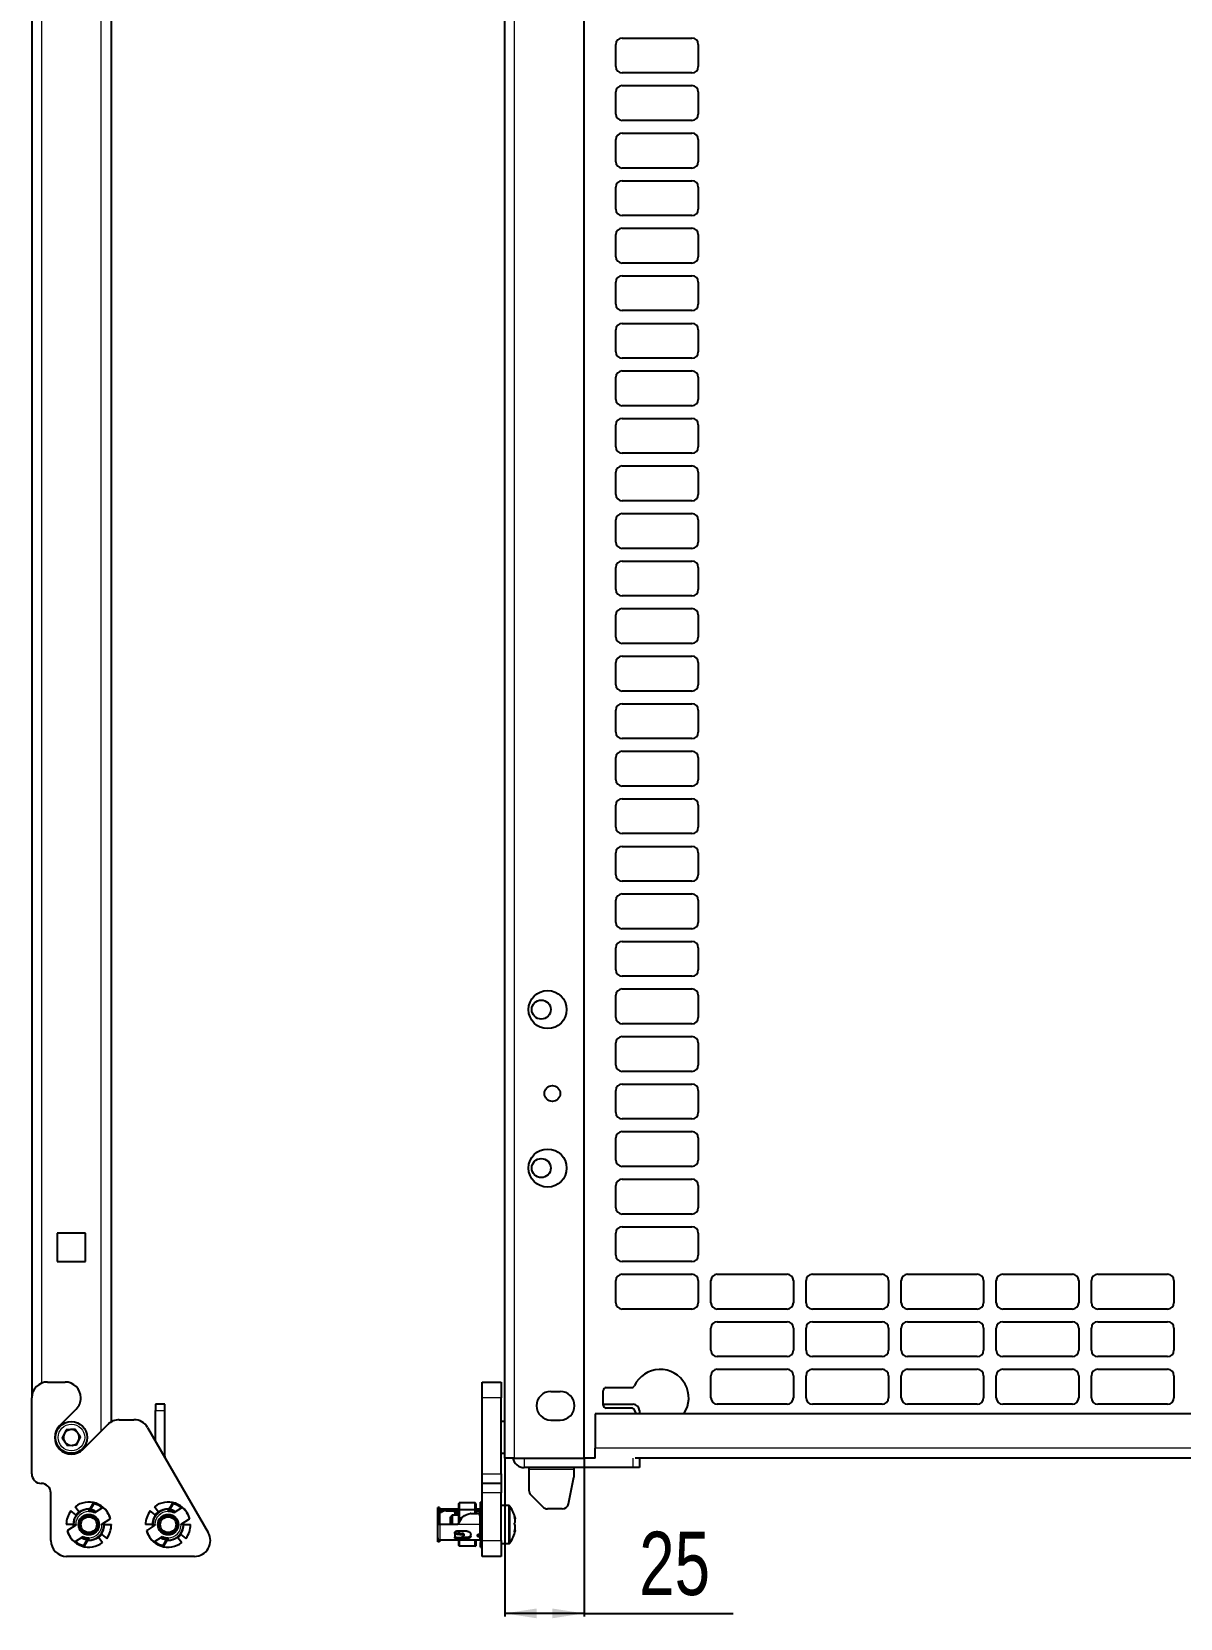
# Model space of a CAD drawing. Header units: millimetres. Extents: x -599 to 823, y -273 to 1990.
# Drawn here: x 124 to 486, y -109 to 392 of the extents above; entities that cross this region are included whole.
import ezdxf

# ---------------------------------------------------------------- set-up
doc = ezdxf.new("R2010")
doc.units = ezdxf.units.MM
doc.layers.add('FORMAT', color=7, linetype='Continuous')
doc.styles.add('SLDTEXTSTYLE0', font='TXT', dxfattribs={"width": 0.75})
doc.dimstyles.new('SLDDIMSTYLE0', dxfattribs={"dimtxt": 20, "dimasz": 10, "dimexe": 0, "dimexo": 0.0625, "dimgap": 5, "dimtad": 2, "dimdec": 1, "dimrnd": 1e-09, "dimzin": 12, "dimdsep": 46, "dimtxsty": 'SLDTEXTSTYLE0', "dimsah": 1, "dimcen": 0.09, "dimadec": 0, "dimazin": 3, "dimtfac": 1, "dimtofl": 0, "dimtmove": 0, "dimatfit": 3, "dimfxl": 0, "dimfrac": 2, "dimtolj": 1, "dimtzin": 12, "dimarcsym": 0})

# ---------------------------------------------------------------- blocks, each defined once
blk = doc.blocks.new('_D_7')
at = {"layer": 'FORMAT'}
for p, q in [((272.79, -58.26), (272.79, -108.25)), ((297.79, -58.26), (297.79, -108.25)), ((297.79, -107.25), (272.79, -107.25)), ((297.79, -107.25), (344.75, -107.25))]:
    blk.add_line(p, q, dxfattribs=at)
for points in [[(272.79, -107.25), (282.79, -108.79), (282.79, -105.71)], [(297.79, -107.25), (287.79, -105.71), (287.79, -108.79)]]:
    blk.add_solid(points, dxfattribs=at)
at = {"layer": 'FORMAT', "insert": (315.19, -81.47), "char_height": 20, "attachment_point": 1, "style": 'SLDTEXTSTYLE0'}
blk.add_mtext('25', dxfattribs=at)

msp = doc.modelspace()

# ---------------------------------------------------------------- linework, layer by layer
at = {"color": 8, "linetype": 'Continuous', "lineweight": 18}
for p, q in [((126.7, 1824.75), (126.7, -34.63)), ((145.5, -49.77), (145.5, 1824.75)), ((275.89, -58.25), (275.89, 1795.55)), ((271.64, -39.25), (265.64, -39.25)), ((162.6, -43.25), (165.6, -43.25)), ((165.35, -57.65), (165.6, -57.65)), ((278.89, -58.25), (278.89, -61.25)), ((730.29, -55.16), (301.29, -55.16)), ((313.24, -61.25), (313.24, -58.26)), ((265.64, -63.25), (271.64, -63.25)), ((294.54, -61.85), (280.39, -61.85)), ((271.64, -69.25), (265.64, -69.25)), ((264.94, -75.8), (264.94, -74.9)), ((273.97, -73.25), (273.97, -75.69)), ((274.41, -73.48), (274.41, -75.82)), ((252.34, -75.5), (252.34, -79.25)), ((252.34, -79.25), (252.34, -84.1)), ((264.94, -79.25), (257.94, -79.25)), ((264.94, -82.2), (264.94, -79.25)), ((273.97, -75.69), (273.97, -85.25)), ((274.41, -75.82), (274.41, -85.02)), ((257.54, -83.19), (257.54, -83.65)), ((260.84, -83.65), (260.84, -83.19)), ((264.69, -82.7), (264.69, -83.1)), ((264.94, -84.1), (264.94, -83.1)), ((265.64, -84.25), (271.64, -84.25))]:
    msp.add_line(p, q, dxfattribs=at)
at = {"color": 7, "linetype": 'Continuous', "lineweight": 25}
for p, q in [((148.6, 1824.75), (148.6, -46.87)), ((272.79, -58.25), (272.79, 1824.75)), ((123.6, 1795.55), (123.6, -39.25)), ((297.79, -58.25), (297.79, 1795.55)), ((307.79, 380.75), (307.79, 387.75)), ((309.79, 389.75), (331.79, 389.75)), ((333.79, 387.75), (333.79, 380.75)), ((331.79, 378.75), (309.79, 378.75)), ((307.79, 365.75), (307.79, 372.75)), ((309.79, 374.75), (331.79, 374.75)), ((333.79, 372.75), (333.79, 365.75)), ((331.79, 363.75), (309.79, 363.75)), ((307.79, 350.75), (307.79, 357.75)), ((309.79, 359.75), (331.79, 359.75)), ((333.79, 357.75), (333.79, 350.75)), ((331.79, 348.75), (309.79, 348.75)), ((307.79, 335.75), (307.79, 342.75)), ((309.79, 344.75), (331.79, 344.75)), ((333.79, 342.75), (333.79, 335.75)), ((331.79, 333.75), (309.79, 333.75)), ((307.79, 320.75), (307.79, 327.75)), ((309.79, 329.75), (331.79, 329.75)), ((333.79, 327.75), (333.79, 320.75)), ((331.79, 318.75), (309.79, 318.75)), ((307.79, 305.75), (307.79, 312.75)), ((309.79, 314.75), (331.79, 314.75)), ((333.79, 312.75), (333.79, 305.75)), ((331.79, 303.75), (309.79, 303.75)), ((307.79, 290.75), (307.79, 297.75)), ((309.79, 299.75), (331.79, 299.75)), ((333.79, 297.75), (333.79, 290.75)), ((331.79, 288.75), (309.79, 288.75)), ((307.79, 275.75), (307.79, 282.75)), ((309.79, 284.75), (331.79, 284.75)), ((333.79, 282.75), (333.79, 275.75)), ((331.79, 273.75), (309.79, 273.75)), ((307.79, 260.75), (307.79, 267.75)), ((309.79, 269.75), (331.79, 269.75)), ((333.79, 267.75), (333.79, 260.75)), ((331.79, 258.75), (309.79, 258.75)), ((307.79, 245.75), (307.79, 252.75)), ((309.79, 254.75), (331.79, 254.75)), ((333.79, 252.75), (333.79, 245.75)), ((331.79, 243.75), (309.79, 243.75)), ((307.79, 230.75), (307.79, 237.75)), ((309.79, 239.75), (331.79, 239.75)), ((333.79, 237.75), (333.79, 230.75)), ((331.79, 228.75), (309.79, 228.75)), ((307.79, 215.75), (307.79, 222.75)), ((309.79, 224.75), (331.79, 224.75)), ((333.79, 222.75), (333.79, 215.75)), ((331.79, 213.75), (309.79, 213.75)), ((307.79, 200.75), (307.79, 207.75)), ((309.79, 209.75), (331.79, 209.75)), ((333.79, 207.75), (333.79, 200.75)), ((331.79, 198.75), (309.79, 198.75)), ((307.79, 185.75), (307.79, 192.75)), ((309.79, 194.75), (331.79, 194.75)), ((333.79, 192.75), (333.79, 185.75)), ((331.79, 183.75), (309.79, 183.75)), ((307.79, 170.75), (307.79, 177.75)), ((309.79, 179.75), (331.79, 179.75)), ((333.79, 177.75), (333.79, 170.75)), ((331.79, 168.75), (309.79, 168.75)), ((307.79, 155.75), (307.79, 162.75)), ((309.79, 164.75), (331.79, 164.75)), ((333.79, 162.75), (333.79, 155.75)), ((331.79, 153.75), (309.79, 153.75)), ((307.79, 140.75), (307.79, 147.75)), ((309.79, 149.75), (331.79, 149.75)), ((333.79, 147.75), (333.79, 140.75)), ((331.79, 138.75), (309.79, 138.75)), ((307.79, 125.75), (307.79, 132.75)), ((309.79, 134.75), (331.79, 134.75)), ((333.79, 132.75), (333.79, 125.75)), ((331.79, 123.75), (309.79, 123.75)), ((307.79, 110.75), (307.79, 117.75)), ((309.79, 119.75), (331.79, 119.75)), ((333.79, 117.75), (333.79, 110.75)), ((331.79, 108.75), (309.79, 108.75)), ((307.79, 95.75), (307.79, 102.75)), ((309.79, 104.75), (331.79, 104.75)), ((333.79, 102.75), (333.79, 95.75)), ((331.79, 93.75), (309.79, 93.75)), ((307.79, 80.75), (307.79, 87.75)), ((309.79, 89.75), (331.79, 89.75)), ((333.79, 87.75), (333.79, 80.75)), ((331.79, 78.75), (309.79, 78.75)), ((307.79, 65.75), (307.79, 72.75)), ((309.79, 74.75), (331.79, 74.75)), ((333.79, 72.75), (333.79, 65.75)), ((331.79, 63.75), (309.79, 63.75)), ((307.79, 50.75), (307.79, 57.75)), ((309.79, 59.75), (331.79, 59.75)), ((333.79, 57.75), (333.79, 50.75)), ((331.79, 48.75), (309.79, 48.75)), ((307.79, 35.75), (307.79, 42.75)), ((309.79, 44.75), (331.79, 44.75)), ((333.79, 42.75), (333.79, 35.75)), ((331.79, 33.75), (309.79, 33.75)), ((307.79, 20.75), (307.79, 27.75)), ((309.79, 29.75), (331.79, 29.75)), ((333.79, 27.75), (333.79, 20.75)), ((331.79, 18.75), (309.79, 18.75)), ((140.6, 12.75), (131.6, 12.75)), ((131.6, 12.75), (131.6, 3.75)), ((140.6, 3.75), (140.6, 12.75)), ((307.79, 5.75), (307.79, 12.75)), ((309.79, 14.75), (331.79, 14.75)), ((333.79, 12.75), (333.79, 5.75)), ((131.6, 3.75), (140.6, 3.75)), ((331.79, 3.75), (309.79, 3.75)), ((307.79, -9.25), (307.79, -2.25)), ((309.79, -0.25), (331.79, -0.25)), ((333.79, -2.25), (333.79, -9.25)), ((337.79, -9.25), (337.79, -2.25)), ((339.79, -0.25), (361.79, -0.25)), ((363.79, -2.25), (363.79, -9.25)), ((367.79, -9.25), (367.79, -2.25)), ((369.79, -0.25), (391.79, -0.25)), ((393.79, -2.25), (393.79, -9.25)), ((397.79, -9.25), (397.79, -2.25)), ((399.79, -0.25), (421.79, -0.25)), ((423.79, -2.25), (423.79, -9.25)), ((427.79, -9.25), (427.79, -2.25)), ((429.79, -0.25), (451.79, -0.25)), ((453.79, -2.25), (453.79, -9.25)), ((457.79, -9.25), (457.79, -2.25)), ((459.79, -0.25), (481.79, -0.25)), ((483.79, -2.25), (483.79, -9.25)), ((331.79, -11.25), (309.79, -11.25)), ((361.79, -11.25), (339.79, -11.25)), ((391.79, -11.25), (369.79, -11.25)), ((421.79, -11.25), (399.79, -11.25)), ((451.79, -11.25), (429.79, -11.25)), ((481.79, -11.25), (459.79, -11.25)), ((337.79, -24.25), (337.79, -17.25)), ((339.79, -15.25), (361.79, -15.25)), ((363.79, -17.25), (363.79, -24.25)), ((367.79, -24.25), (367.79, -17.25)), ((369.79, -15.25), (391.79, -15.25)), ((393.79, -17.25), (393.79, -24.25)), ((397.79, -24.25), (397.79, -17.25)), ((399.79, -15.25), (421.79, -15.25)), ((423.79, -17.25), (423.79, -24.25)), ((427.79, -24.25), (427.79, -17.25)), ((429.79, -15.25), (451.79, -15.25)), ((453.79, -17.25), (453.79, -24.25)), ((457.79, -24.25), (457.79, -17.25)), ((459.79, -15.25), (481.79, -15.25)), ((483.79, -17.25), (483.79, -24.25)), ((361.79, -26.25), (339.79, -26.25)), ((391.79, -26.25), (369.79, -26.25)), ((421.79, -26.25), (399.79, -26.25)), ((451.79, -26.25), (429.79, -26.25)), ((481.79, -26.25), (459.79, -26.25)), ((128.6, -34.25), (134.1, -34.25)), ((265.64, -34.25), (271.64, -34.25)), ((265.64, -39.25), (265.64, -34.25)), ((271.64, -34.25), (271.64, -39.25)), ((337.79, -39.25), (337.79, -32.25)), ((339.79, -30.25), (361.79, -30.25)), ((363.79, -32.25), (363.79, -39.25)), ((367.79, -39.25), (367.79, -32.25)), ((369.79, -30.25), (391.79, -30.25)), ((393.79, -32.25), (393.79, -39.25)), ((397.79, -39.25), (397.79, -32.25)), ((399.79, -30.25), (421.79, -30.25)), ((423.79, -32.25), (423.79, -39.25)), ((427.79, -39.25), (427.79, -32.25)), ((429.79, -30.25), (451.79, -30.25)), ((453.79, -32.25), (453.79, -39.25)), ((457.79, -39.25), (457.79, -32.25)), ((459.79, -30.25), (481.79, -30.25)), ((483.79, -32.25), (483.79, -39.25)), ((123.6, -63.25), (123.6, -39.25)), ((139.1, -39.25), (139.1, -39.25)), ((265.64, -63.25), (265.64, -39.25)), ((271.64, -63.25), (271.64, -39.25)), ((287.29, -37.25), (290.29, -37.25)), ((303.79, -41.51), (303.79, -37.01)), ((304.79, -36.01), (312.74, -36.01)), ((137.63, -42.79), (132.39, -48.04)), ((162.6, -41.25), (162.6, -43.25)), ((165.6, -41.25), (162.6, -41.25)), ((162.6, -52.88), (162.6, -43.25)), ((165.6, -43.25), (165.6, -41.25)), ((165.6, -57.65), (165.6, -43.25)), ((730.29, -44.26), (301.29, -44.26)), ((301.29, -44.26), (301.29, -55.16)), ((303.79, -41.25), (313.24, -41.25)), ((312.74, -42.51), (304.79, -42.51)), ((314.31, -44.26), (313.65, -43.09)), ((315.24, -43.25), (315.24, -44.26)), ((361.79, -41.25), (339.79, -41.25)), ((391.79, -41.25), (369.79, -41.25)), ((421.79, -41.25), (399.79, -41.25)), ((451.79, -41.25), (429.79, -41.25)), ((481.79, -41.25), (459.79, -41.25)), ((134.46, -49.37), (133.22, -51.98)), ((137.34, -49.14), (134.46, -49.37)), ((137.34, -49.14), (138.98, -51.52)), ((139.81, -55.46), (147.67, -47.6)), ((151.2, -46.14), (155.82, -46.14)), ((160.15, -48.64), (179.27, -81.75)), ((272.79, -46.75), (271.64, -46.75)), ((287.29, -46.25), (290.29, -46.25)), ((134.86, -54.36), (133.22, -51.98)), ((137.74, -54.13), (134.86, -54.36)), ((137.74, -54.13), (138.98, -51.52)), ((165.6, -57.65), (165.58, -58.04)), ((271.64, -56.75), (272.79, -56.75)), ((275.89, -58.25), (272.79, -58.25)), ((275.89, -58.25), (297.79, -58.25)), ((301.29, -58.25), (297.79, -58.25)), ((301.29, -58.26), (301.29, -55.16)), ((717.22, -58.26), (313.87, -58.26)), ((315.24, -58.26), (315.24, -61.25)), ((265.64, -66.25), (265.64, -63.25)), ((271.64, -63.25), (271.64, -66.25)), ((313.24, -61.25), (278.89, -61.25)), ((280.39, -61.25), (280.39, -61.85)), ((280.39, -61.85), (280.39, -68.42)), ((292.87, -72.64), (294.54, -64.25)), ((294.54, -61.25), (294.54, -61.85)), ((294.54, -61.85), (294.54, -64.25)), ((315.24, -61.25), (313.24, -61.25)), ((129.6, -84.25), (129.6, -69.25)), ((271.64, -66.25), (265.64, -66.25)), ((265.64, -69.25), (265.64, -66.25)), ((265.64, -84.25), (265.64, -69.25)), ((271.64, -66.25), (271.64, -69.25)), ((271.64, -84.25), (271.64, -69.25)), ((280.98, -69.84), (284.81, -73.66)), ((137.54, -76.14), (135.96, -74.93)), ((138.49, -75.19), (137.28, -73.62)), ((141.6, -74.2), (141.6, -74.4)), ((141.6, -74.2), (142.02, -74.22)), ((141.6, -74.4), (141.6, -75.1)), ((141.6, -74.95), (141.62, -74.9)), ((141.84, -74.93), (141.74, -75.1)), ((141.89, -74.44), (143.07, -72.41)), ((143.17, -72.63), (142.11, -74.47)), ((143.07, -72.41), (143.17, -72.63)), ((146.01, -73.82), (143.4, -75.51)), ((143.65, -74.85), (143.44, -75.31)), ((162.54, -76.14), (160.96, -74.93)), ((163.49, -75.19), (162.28, -73.62)), ((166.6, -74.2), (166.6, -74.4)), ((166.6, -74.2), (167.02, -74.22)), ((166.6, -74.4), (166.6, -75.1)), ((166.6, -74.95), (166.62, -74.9)), ((166.84, -74.93), (166.74, -75.1)), ((166.89, -74.44), (168.07, -72.41)), ((168.17, -72.63), (167.11, -74.47)), ((168.07, -72.41), (168.17, -72.63)), ((171.01, -73.82), (168.4, -75.51)), ((168.65, -74.85), (168.44, -75.31)), ((251.64, -77.42), (251.64, -73.82)), ((252.14, -73.82), (251.64, -73.82)), ((252.14, -73.82), (252.14, -77.42)), ((254.34, -74.4), (252.34, -74.4)), ((252.84, -74.85), (252.34, -74.85)), ((252.34, -74.85), (252.34, -75.31)), ((252.84, -75.31), (252.84, -74.85)), ((254.34, -74.9), (254.34, -74.4)), ((258.24, -74.4), (254.34, -74.4)), ((254.34, -74.9), (258.24, -74.9)), ((258.36, -72.41), (258.24, -72.63)), ((258.24, -74.58), (258.24, -72.63)), ((258.36, -74.56), (258.24, -74.58)), ((258.24, -77.25), (258.24, -74.58)), ((258.36, -72.41), (258.36, -74.56)), ((263.44, -72.41), (258.36, -72.41)), ((263.44, -74.56), (258.36, -74.56)), ((258.36, -74.56), (258.36, -77.25)), ((263.44, -74.56), (263.44, -72.41)), ((263.64, -72.54), (263.44, -72.41)), ((263.64, -74.57), (263.44, -74.56)), ((263.44, -75.75), (263.44, -74.56)), ((263.64, -72.54), (263.64, -74.57)), ((264.94, -74.4), (263.64, -74.4)), ((263.64, -74.57), (263.64, -75.75)), ((263.64, -74.9), (264.94, -74.9)), ((265.64, -72.15), (265.14, -72.15)), ((265.14, -77.41), (265.14, -72.15)), ((273.97, -73.25), (271.64, -73.25)), ((290.91, -74.25), (286.22, -74.25)), ((136.55, -79.25), (134.5, -79.25)), ((137.45, -79.38), (134.84, -81.08)), ((136.55, -79.25), (136.75, -79.25)), ((136.75, -79.25), (137.45, -79.25)), ((136.75, -79.84), (136.75, -79.25)), ((137.25, -79.25), (137.25, -79.51)), ((138.43, -75.21), (137.56, -76.08)), ((145.75, -79.12), (148.36, -77.42)), ((146.45, -79.25), (145.75, -79.25)), ((145.95, -79.25), (145.95, -78.99)), ((146.45, -78.66), (146.45, -79.25)), ((146.65, -79.25), (146.45, -79.25)), ((146.65, -79.25), (148.7, -79.25)), ((148.32, -77.45), (148.46, -77.41)), ((161.55, -79.25), (159.5, -79.25)), ((162.45, -79.38), (159.84, -81.08)), ((161.55, -79.25), (161.75, -79.25)), ((161.75, -79.25), (162.45, -79.25)), ((161.75, -79.84), (161.75, -79.25)), ((162.25, -79.25), (162.25, -79.51)), ((163.43, -75.21), (162.56, -76.08)), ((170.75, -79.12), (173.36, -77.42)), ((171.45, -79.25), (170.75, -79.25)), ((170.95, -79.25), (170.95, -78.99)), ((171.45, -78.66), (171.45, -79.25)), ((171.65, -79.25), (171.45, -79.25)), ((171.65, -79.25), (173.7, -79.25)), ((173.32, -77.45), (173.46, -77.41)), ((252.14, -77.42), (251.64, -77.42)), ((251.64, -79.12), (251.64, -77.42)), ((252.14, -79.12), (251.64, -79.12)), ((251.64, -79.25), (251.64, -79.12)), ((252.34, -79.25), (251.64, -79.25)), ((251.64, -83.4), (251.64, -79.25)), ((252.14, -77.42), (252.14, -79.12)), ((252.14, -79.12), (252.14, -79.25)), ((252.34, -75.31), (252.84, -75.31)), ((257.94, -79.25), (252.34, -79.25)), ((256.14, -76.25), (255.64, -76.75)), ((255.64, -79.25), (255.64, -76.75)), ((258.24, -76.25), (256.14, -76.25)), ((256.14, -76.25), (256.14, -79.25)), ((257.04, -75.55), (257.04, -75.71)), ((257.04, -75.71), (258.24, -75.59)), ((257.04, -75.71), (257.04, -76.25)), ((257.54, -75.31), (258.24, -75.31)), ((259.1, -77.25), (257.94, -79.25)), ((258.36, -77.25), (258.24, -77.25)), ((258.24, -78.73), (258.24, -77.25)), ((259.1, -77.25), (258.36, -77.25)), ((258.36, -77.25), (258.36, -78.53)), ((262.04, -75.75), (264.19, -75.75)), ((264.84, -75.1), (263.64, -75.1)), ((264.84, -75.1), (264.84, -76.13)), ((264.84, -75.8), (264.94, -75.8)), ((265.14, -76.25), (264.9, -76.25)), ((264.94, -76.5), (264.94, -79.25)), ((265.14, -77.81), (264.94, -77.8)), ((265.14, -79.25), (264.94, -79.25)), ((265.14, -77.41), (265.64, -77.41)), ((265.14, -77.94), (265.14, -77.41)), ((265.64, -77.94), (265.14, -77.94)), ((265.14, -83.57), (265.14, -79.25)), ((265.14, -79.25), (265.64, -79.25)), ((134.88, -81.05), (134.74, -81.09)), ((137.18, -84.68), (139.79, -82.99)), ((139.55, -83.65), (139.76, -83.19)), ((140.03, -85.87), (141.09, -84.03)), ((141.3, -84.06), (140.13, -86.09)), ((141.6, -84.3), (141.17, -84.28)), ((141.36, -83.57), (141.45, -83.4)), ((141.6, -83.55), (141.57, -83.6)), ((141.6, -84.1), (141.6, -83.4)), ((141.6, -84.3), (141.6, -84.1)), ((144.71, -83.31), (145.92, -84.88)), ((144.77, -83.29), (145.64, -82.42)), ((145.65, -82.36), (147.23, -83.57)), ((159.88, -81.05), (159.74, -81.09)), ((162.18, -84.68), (164.79, -82.99)), ((164.55, -83.65), (164.76, -83.19)), ((165.03, -85.87), (166.09, -84.03)), ((166.3, -84.06), (165.13, -86.09)), ((166.6, -84.3), (166.17, -84.28)), ((166.36, -83.57), (166.45, -83.4)), ((166.6, -83.55), (166.57, -83.6)), ((166.6, -84.1), (166.6, -83.4)), ((166.6, -84.3), (166.6, -84.1)), ((169.71, -83.31), (170.92, -84.88)), ((169.77, -83.29), (170.64, -82.42)), ((170.65, -82.36), (172.23, -83.57)), ((251.64, -84.68), (251.64, -83.4)), ((252.14, -84.68), (251.64, -84.68)), ((252.14, -84.07), (252.14, -84.68)), ((254.34, -84.1), (252.34, -84.1)), ((264.94, -84.1), (254.34, -84.1)), ((257.04, -82.07), (257.04, -81.74)), ((257.04, -82.07), (257.04, -83.2)), ((257.04, -83.41), (257.04, -83.2)), ((260.84, -81.3), (257.54, -81.3)), ((260.84, -83.65), (257.54, -83.65)), ((258.24, -82.02), (258.24, -81.3)), ((258.24, -85.87), (258.24, -84.1)), ((258.36, -81.3), (258.36, -82.07)), ((258.36, -84.1), (258.36, -86.09)), ((259.13, -83.19), (260.84, -83.19)), ((259.93, -82.31), (259.7, -82.01)), ((259.97, -82.44), (259.97, -82.47)), ((262.04, -83), (262.04, -82.32)), ((263.44, -86.09), (263.44, -84.1)), ((263.64, -84.1), (263.64, -85.96)), ((264.14, -82.74), (264.14, -82.62)), ((264.69, -82.2), (264.94, -82.2)), ((264.69, -82.7), (264.94, -82.7)), ((264.69, -83.1), (264.94, -83.1)), ((264.84, -82.2), (264.84, -82.7)), ((264.84, -82.25), (265.1, -82.25)), ((265.64, -83.57), (265.14, -83.57)), ((265.14, -83.57), (265.14, -84.88)), ((265.64, -84.88), (265.14, -84.88)), ((265.14, -86.35), (265.14, -84.88)), ((265.64, -89.25), (265.64, -84.25)), ((271.64, -84.25), (271.64, -89.25)), ((174.94, -89.25), (134.6, -89.25)), ((140.03, -85.87), (140.13, -86.09)), ((165.03, -85.87), (165.13, -86.09)), ((258.24, -85.87), (258.36, -86.09)), ((263.44, -86.09), (258.36, -86.09)), ((263.44, -86.09), (263.64, -85.96)), ((265.14, -86.35), (265.64, -86.35)), ((271.64, -89.25), (265.64, -89.25)), ((271.64, -85.25), (273.97, -85.25))]:
    msp.add_line(p, q, dxfattribs=at)
at = {"color": 7, "linetype": 'Continuous', "lineweight": 25, "flags": 128}
for points in [[(252.34, -74.4), (252.21, -74.41), (252.14, -74.43)], [(265.14, -74.87), (265.08, -74.89), (264.94, -74.9)], [(265.14, -75.78), (265.08, -75.79), (264.94, -75.8)], [(264.84, -82.37), (264.89, -82.29), (264.9, -82.25)], [(265.14, -82.32), (265.14, -82.3), (265.13, -82.28), (265.11, -82.26), (265.09, -82.24), (265.06, -82.22), (265.02, -82.21), (264.98, -82.2), (264.94, -82.2)], [(265.14, -82.72), (265.08, -82.71), (264.94, -82.7)]]:
    msp.add_lwpolyline(points, dxfattribs=at)
at = {"color": 7, "linetype": 'Continuous', "lineweight": 25}
for centre, radius in [((286.29, 83.25), 6), ((284.29, 83.25), 3), ((287.79, 56.75), 2.5), ((286.29, 33.25), 6), ((284.29, 33.25), 3), ((136.1, -51.75), 5), ((141.6, -79.25), 3.25), ((141.6, -79.25), 3), ((141.6, -79.25), 2.5), ((166.6, -79.25), 3.25), ((166.6, -79.25), 3), ((166.6, -79.25), 2.5)]:
    msp.add_circle(centre, radius, dxfattribs=at)
at = {"color": 8, "linetype": 'Continuous', "lineweight": 18}
msp.add_circle((136.1, -51.75), 4.2, dxfattribs=at)
at = {"color": 7, "linetype": 'Continuous', "lineweight": 25}
for centre, radius, start, end in [((309.79, 387.75), 2, 90, 180), ((331.79, 387.75), 2, 0, 90), ((309.79, 380.75), 2, 180, 270), ((331.79, 380.75), 2, 270, 0), ((309.79, 372.75), 2, 90, 180), ((331.79, 372.75), 2, 0, 90), ((309.79, 365.75), 2, 180, 270), ((331.79, 365.75), 2, 270, 0), ((309.79, 357.75), 2, 90, 180), ((331.79, 357.75), 2, 0, 90), ((309.79, 350.75), 2, 180, 270), ((331.79, 350.75), 2, 270, 0), ((309.79, 342.75), 2, 90, 180), ((331.79, 342.75), 2, 0, 90), ((309.79, 335.75), 2, 180, 270), ((331.79, 335.75), 2, 270, 0), ((309.79, 327.75), 2, 90, 180), ((331.79, 327.75), 2, 0, 90), ((309.79, 320.75), 2, 180, 270), ((331.79, 320.75), 2, 270, 0), ((309.79, 312.75), 2, 90, 180), ((331.79, 312.75), 2, 0, 90), ((309.79, 305.75), 2, 180, 270), ((331.79, 305.75), 2, 270, 0), ((309.79, 297.75), 2, 90, 180), ((331.79, 297.75), 2, 0, 90), ((309.79, 290.75), 2, 180, 270), ((331.79, 290.75), 2, 270, 0), ((309.79, 282.75), 2, 90, 180), ((331.79, 282.75), 2, 0, 90), ((309.79, 275.75), 2, 180, 270), ((331.79, 275.75), 2, 270, 0), ((309.79, 267.75), 2, 90, 180), ((331.79, 267.75), 2, 0, 90), ((309.79, 260.75), 2, 180, 270), ((331.79, 260.75), 2, 270, 0), ((309.79, 252.75), 2, 90, 180), ((331.79, 252.75), 2, 0, 90), ((309.79, 245.75), 2, 180, 270), ((331.79, 245.75), 2, 270, 0), ((309.79, 237.75), 2, 90, 180), ((331.79, 237.75), 2, 0, 90), ((309.79, 230.75), 2, 180, 270), ((331.79, 230.75), 2, 270, 0), ((309.79, 222.75), 2, 90, 180), ((331.79, 222.75), 2, 0, 90), ((309.79, 215.75), 2, 180, 270), ((331.79, 215.75), 2, 270, 0), ((309.79, 207.75), 2, 90, 180), ((331.79, 207.75), 2, 0, 90), ((309.79, 200.75), 2, 180, 270), ((331.79, 200.75), 2, 270, 0), ((309.79, 192.75), 2, 90, 180), ((331.79, 192.75), 2, 0, 90), ((309.79, 185.75), 2, 180, 270), ((331.79, 185.75), 2, 270, 0), ((309.79, 177.75), 2, 90, 180), ((331.79, 177.75), 2, 0, 90), ((309.79, 170.75), 2, 180, 270), ((331.79, 170.75), 2, 270, 0), ((309.79, 162.75), 2, 90, 180), ((331.79, 162.75), 2, 0, 90), ((309.79, 155.75), 2, 180, 270), ((331.79, 155.75), 2, 270, 0), ((309.79, 147.75), 2, 90, 180), ((331.79, 147.75), 2, 0, 90), ((309.79, 140.75), 2, 180, 270), ((331.79, 140.75), 2, 270, 0), ((309.79, 132.75), 2, 90, 180), ((331.79, 132.75), 2, 0, 90), ((309.79, 125.75), 2, 180, 270), ((331.79, 125.75), 2, 270, 0), ((309.79, 117.75), 2, 90, 180), ((331.79, 117.75), 2, 0, 90), ((309.79, 110.75), 2, 180, 270), ((331.79, 110.75), 2, 270, 0), ((309.79, 102.75), 2, 90, 180), ((331.79, 102.75), 2, 0, 90), ((309.79, 95.75), 2, 180, 270), ((331.79, 95.75), 2, 270, 0), ((309.79, 87.75), 2, 90, 180), ((331.79, 87.75), 2, 0, 90), ((309.79, 80.75), 2, 180, 270), ((331.79, 80.75), 2, 270, 0), ((309.79, 72.75), 2, 90, 180), ((331.79, 72.75), 2, 0, 90), ((309.79, 65.75), 2, 180, 270), ((331.79, 65.75), 2, 270, 0), ((309.79, 57.75), 2, 90, 180), ((331.79, 57.75), 2, 0, 90), ((309.79, 50.75), 2, 180, 270), ((331.79, 50.75), 2, 270, 0), ((309.79, 42.75), 2, 90, 180), ((331.79, 42.75), 2, 0, 90), ((309.79, 35.75), 2, 180, 270), ((331.79, 35.75), 2, 270, 0), ((309.79, 27.75), 2, 90, 180), ((331.79, 27.75), 2, 0, 90), ((309.79, 20.75), 2, 180, 270), ((331.79, 20.75), 2, 270, 0), ((309.79, 12.75), 2, 90, 180), ((331.79, 12.75), 2, 0, 90), ((309.79, 5.75), 2, 180, 270), ((331.79, 5.75), 2, 270, 0), ((309.79, -2.25), 2, 90, 180), ((331.79, -2.25), 2, 0, 90), ((339.79, -2.25), 2, 90, 180), ((361.79, -2.25), 2, 0, 90), ((369.79, -2.25), 2, 90, 180), ((391.79, -2.25), 2, 0, 90), ((399.79, -2.25), 2, 90, 180), ((421.79, -2.25), 2, 360, 90), ((429.79, -2.25), 2, 90, 180), ((451.79, -2.25), 2, 0, 90), ((459.79, -2.25), 2, 90, 180), ((481.79, -2.25), 2, 0, 90), ((309.79, -9.25), 2, 180, 270), ((331.79, -9.25), 2, 270, 0), ((339.79, -9.25), 2, 180, 270), ((361.79, -9.25), 2, 270, 0), ((369.79, -9.25), 2, 180, 270), ((391.79, -9.25), 2, 270, 0), ((399.79, -9.25), 2, 180, 270), ((421.79, -9.25), 2, 270, 360), ((429.79, -9.25), 2, 180, 270), ((451.79, -9.25), 2, 270, 0), ((459.79, -9.25), 2, 180, 270), ((481.79, -9.25), 2, 270, 0), ((339.79, -17.25), 2, 90, 180), ((361.79, -17.25), 2, 0, 90), ((369.79, -17.25), 2, 90, 180), ((391.79, -17.25), 2, 0, 90), ((399.79, -17.25), 2, 90, 180), ((421.79, -17.25), 2, 0, 90), ((429.79, -17.25), 2, 90, 180), ((451.79, -17.25), 2, 0, 90), ((459.79, -17.25), 2, 90, 180), ((481.79, -17.25), 2, 0, 90), ((339.79, -24.25), 2, 180, 270), ((361.79, -24.25), 2, 270, 0), ((369.79, -24.25), 2, 180, 270), ((391.79, -24.25), 2, 270, 0), ((399.79, -24.25), 2, 180, 270), ((421.79, -24.25), 2, 270, 0), ((429.79, -24.25), 2, 180, 270), ((451.79, -24.25), 2, 270, 0), ((459.79, -24.25), 2, 180, 270), ((481.79, -24.25), 2, 270, 0), ((128.6, -39.25), 5, 90, 180), ((134.1, -39.25), 5, 0, 90), ((321.79, -39.26), 9, 326.251, 154.8493), ((339.79, -32.25), 2, 90, 180), ((361.79, -32.25), 2, 0, 90), ((369.79, -32.25), 2, 90, 180), ((391.79, -32.25), 2, 0, 90), ((399.79, -32.25), 2, 90, 180), ((421.79, -32.25), 2, 360, 90), ((429.79, -32.25), 2, 90, 180), ((451.79, -32.25), 2, 0, 90), ((459.79, -32.25), 2, 90, 180), ((481.79, -32.25), 2, 0, 90), ((134.1, -39.25), 5, 315, 0), ((287.29, -41.75), 4.5, 90, 270), ((290.29, -41.75), 4.5, 270, 90), ((304.79, -37.01), 1, 90, 180), ((312.74, -35.01), 1, 270, 334.8493), ((339.79, -39.25), 2, 180, 270), ((361.79, -39.25), 2, 270, 0), ((369.79, -39.25), 2, 180, 270), ((391.79, -39.25), 2, 270, 0), ((399.79, -39.25), 2, 180, 270), ((421.79, -39.25), 2, 270, 360), ((429.79, -39.25), 2, 180, 270), ((451.79, -39.25), 2, 270, 0), ((459.79, -39.25), 2, 180, 270), ((481.79, -39.25), 2, 270, 0), ((304.79, -41.51), 1, 180, 270), ((312.74, -43.51), 1, 25.1507, 90), ((313.24, -43.25), 2, 0, 90), ((136.1, -51.75), 5.25, 135, 315), ((136.1, -51.75), 2.5, 94.5743, 154.5743), ((136.1, -51.75), 2.5, 34.5743, 94.5743), ((151.2, -51.14), 5, 90, 135), ((155.82, -51.14), 5, 30, 90), ((136.1, -51.75), 2.5, 154.5743, 214.5743), ((136.1, -51.75), 2.5, 214.5743, 274.5743), ((136.1, -51.75), 2.5, 274.5743, 334.5743), ((136.1, -51.75), 2.5, 334.5743, 34.5743), ((278.89, -57.65), 3.6, 189.5941, 270), ((126.6, -63.25), 3, 180, 270), ((126.6, -69.25), 3, 0, 90), ((282.39, -68.42), 2, 180, 225), ((141.6, -79.25), 7.1, 142.5, 180), ((141.6, -79.25), 4.85, 90, 180), ((141.6, -79.25), 7.1, 15, 127.5), ((141.6, -79.25), 7, 50.8871, 77.8871), ((141.6, -79.25), 6.8, 51.4319, 76.6644), ((141.6, -79.25), 7, 15.1129, 50.8871), ((166.6, -79.25), 7.1, 142.5, 180), ((166.6, -79.25), 4.85, 90, 180), ((166.6, -79.25), 7.1, 15, 127.5), ((166.6, -79.25), 7, 50.8871, 77.8871), ((166.6, -79.25), 6.8, 51.4319, 76.6644), ((166.6, -79.25), 7, 15.1129, 50.8871), ((252.34, -75.1), 0.2, 90, 180), ((264.94, -74.2), 0.2, 270, 0), ((273.97, -73.79), 0.54, 35.2515, 90), ((266.24, -79.25), 10, 11.0263, 35.2515), ((286.22, -72.25), 2, 225, 270), ((290.91, -72.25), 2, 270, 348.6901), ((141.6, -79.25), 4.15, 180, 181.797), ((141.6, -79.25), 4.15, 64.203, 90), ((141.6, -79.25), 4.85, 270, 0), ((141.6, -79.25), 4.15, 0, 1.797), ((141.6, -79.25), 7.1, 322.5, 0), ((166.6, -79.25), 4.15, 180, 181.797), ((166.6, -79.25), 4.15, 64.203, 90), ((166.6, -79.25), 4.85, 270, 0), ((166.6, -79.25), 4.15, 0, 1.797), ((166.6, -79.25), 7.1, 322.5, 0), ((262.04, -76.5), 0.75, 90, 105.0484), ((264.19, -76.5), 0.75, 0, 90), ((265.05, -76.17), 0.0996, 305.5332, 356.0721), ((134.6, -84.25), 5, 180, 270), ((141.6, -79.25), 7.1, 195, 307.5), ((141.6, -79.25), 7, 195.1129, 230.8871), ((141.6, -79.25), 7, 230.8871, 257.8871), ((141.6, -79.25), 6.8, 231.4319, 256.6644), ((141.6, -79.25), 4.15, 244.203, 270), ((166.6, -79.25), 7.1, 195, 307.5), ((166.6, -79.25), 7, 195.1129, 230.8871), ((166.6, -79.25), 7, 230.8871, 257.8871), ((166.6, -79.25), 6.8, 231.4319, 256.6644), ((166.6, -79.25), 4.15, 244.203, 270), ((174.94, -84.25), 5, 270, 30), ((252.34, -83.4), 0.7, 180, 270), ((264.96, -83.28), 0.183, 7.3339, 95.8124), ((264.94, -84.3), 0.2, 0, 90), ((273.97, -84.71), 0.54, 270, 324.7485), ((266.24, -79.25), 10, 324.7485, 348.9291)]:
    msp.add_arc(centre, radius, start, end, dxfattribs=at)
at = {"color": 8, "linetype": 'Continuous', "lineweight": 18}
for centre, radius, start, end in [((141.6, -79.25), 5.05, 90, 127.5), ((166.6, -79.25), 5.05, 90, 127.5), ((141.6, -79.25), 5.05, 142.5, 180), ((141.6, -79.25), 4.15, 90, 180), ((141.6, -79.25), 4.15, 270, 0), ((141.6, -79.25), 5.05, 322.5, 0), ((166.6, -79.25), 5.05, 142.5, 180), ((166.6, -79.25), 4.15, 90, 180), ((166.6, -79.25), 4.15, 270, 0), ((166.6, -79.25), 5.05, 322.5, 0), ((141.6, -79.25), 5.05, 270, 307.5), ((166.6, -79.25), 5.05, 270, 307.5)]:
    msp.add_arc(centre, radius, start, end, dxfattribs=at)
at = {"color": 7, "linetype": 'Continuous', "lineweight": 25}
for points, knots in [([(141.6, -74.4), (141.99, -74.43), (142.7, -74.49), (143.36, -74.74), (143.65, -74.85)], [0, 0, 0, 0, 0.559866, 1, 1, 1, 1]), ([(141.6, -74.9), (141.95, -74.92), (142.59, -74.97), (143.18, -75.2), (143.44, -75.31)], [0, 0, 0, 0, 0.559785, 1, 1, 1, 1]), ([(166.6, -74.4), (166.99, -74.43), (167.7, -74.49), (168.36, -74.74), (168.65, -74.85)], [0, 0, 0, 0, 0.559866, 1, 1, 1, 1]), ([(166.6, -74.9), (166.95, -74.92), (167.59, -74.97), (168.18, -75.2), (168.44, -75.31)], [0, 0, 0, 0, 0.559785, 1, 1, 1, 1]), ([(252.34, -74.4), (252.34, -74.43), (252.34, -74.49), (252.34, -74.74), (252.34, -74.85)], [0, 0, 0, 0, 0.559866, 1, 1, 1, 1]), ([(254.34, -74.4), (254.06, -74.43), (253.56, -74.49), (253.06, -74.74), (252.84, -74.85)], [0, 0, 0, 0, 0.5599109, 1, 1, 1, 1]), ([(254.34, -74.9), (254.06, -74.92), (253.56, -74.97), (253.06, -75.2), (252.84, -75.31)], [0, 0, 0, 0, 0.559868, 1, 1, 1, 1]), ([(137.65, -76.43), (137.57, -76.31), (137.47, -76.16), (137.58, -76.13), (137.6, -76.12)], [0, 0, 0, 0, 0.832234, 1, 1, 1, 1]), ([(138.78, -75.3), (138.66, -75.22), (138.5, -75.13), (138.48, -75.24), (138.47, -75.25)], [0, 0, 0, 0, 0.8322341, 1, 1, 1, 1]), ([(162.65, -76.43), (162.57, -76.31), (162.47, -76.16), (162.58, -76.13), (162.6, -76.12)], [0, 0, 0, 0, 0.832234, 1, 1, 1, 1]), ([(163.78, -75.3), (163.66, -75.22), (163.5, -75.13), (163.48, -75.24), (163.47, -75.25)], [0, 0, 0, 0, 0.832234, 1, 1, 1, 1]), ([(257.04, -75.55), (257.05, -75.52), (257.06, -75.46), (257.15, -75.39), (257.27, -75.34), (257.41, -75.31), (257.51, -75.31), (257.54, -75.31)], [0, 0, 0, 0, 0.214295, 0.42863, 0.64223, 0.856153, 1, 1, 1, 1]), ([(259.1, -77.25), (259.27, -77.03), (259.62, -76.59), (260.6, -76.12), (261.36, -75.91), (261.85, -75.78)], [0, 0, 0, 0, 0.254027, 0.526591, 1, 1, 1, 1]), ([(265.14, -76.48), (265.14, -76.49), (265.14, -76.5), (265.12, -76.53), (265.09, -76.56), (265.01, -76.57), (264.96, -76.58), (264.93, -76.59)], [0, 0, 0, 0, 0.187462, 0.362386, 0.517277, 0.750642, 1, 1, 1, 1]), ([(265.14, -77.54), (265.14, -77.55), (265.14, -77.57), (265.12, -77.59), (265.09, -77.61), (265.02, -77.61), (264.97, -77.6), (264.94, -77.6)], [0, 0, 0, 0, 0.195302, 0.377541, 0.538909, 0.761383, 1, 1, 1, 1]), ([(275.84, -81.5), (275.85, -81.5), (275.85, -81.48), (275.85, -81.43), (275.9, -81.23), (275.98, -80.88), (276.05, -80.44), (276.08, -80.02), (276.05, -79.61), (275.98, -79.35), (275.9, -79.14), (275.86, -79.05), (275.85, -78.99), (275.85, -78.96), (275.84, -78.93), (275.85, -78.9), (275.86, -78.85), (275.91, -78.73), (276.01, -78.59), (276.07, -78.34), (276.07, -77.92), (276.01, -77.45), (275.93, -77.06), (275.87, -76.81), (275.85, -76.73), (275.85, -76.7), (275.84, -76.68), (275.85, -76.68), (275.85, -76.68), (275.9, -76.78), (275.98, -77.03), (276.05, -77.28), (276.07, -77.41), (276.07, -77.39), (276.06, -77.39)], [0, 0, 0, 0, 0.003345, 0.008051, 0.021089, 0.079366, 0.148702, 0.192613, 0.236883, 0.333397, 0.365116, 0.38101, 0.389, 0.39245, 0.395936, 0.398929, 0.404202, 0.420534, 0.496786, 0.57371, 0.618848, 0.683268, 0.755446, 0.773497, 0.782566, 0.786215, 0.789905, 0.793055, 0.797819, 0.811366, 0.872185, 0.942602, 0.985944, 1, 1, 1, 1]), ([(276.01, -77.71), (276.02, -77.71), (276.06, -77.71), (276.08, -77.62), (276.06, -77.47), (276.05, -77.4)], [0, 0, 0, 0, 0.323505, 0.667834, 1, 1, 1, 1]), ([(141.6, -84.1), (141.2, -84.07), (140.5, -84.01), (139.84, -83.76), (139.55, -83.65)], [0, 0, 0, 0, 0.559866, 1, 1, 1, 1]), ([(141.6, -83.6), (141.24, -83.58), (140.61, -83.53), (140.02, -83.3), (139.76, -83.19)], [0, 0, 0, 0, 0.559785, 1, 1, 1, 1]), ([(144.41, -83.2), (144.54, -83.28), (144.69, -83.37), (144.72, -83.26), (144.72, -83.25)], [0, 0, 0, 0, 0.832234, 1, 1, 1, 1]), ([(145.55, -82.07), (145.63, -82.19), (145.72, -82.34), (145.61, -82.37), (145.59, -82.38)], [0, 0, 0, 0, 0.832234, 1, 1, 1, 1]), ([(166.6, -84.1), (166.2, -84.07), (165.5, -84.01), (164.84, -83.76), (164.55, -83.65)], [0, 0, 0, 0, 0.559866, 1, 1, 1, 1]), ([(166.6, -83.6), (166.24, -83.58), (165.61, -83.53), (165.02, -83.3), (164.76, -83.19)], [0, 0, 0, 0, 0.559785, 1, 1, 1, 1]), ([(169.41, -83.2), (169.54, -83.28), (169.69, -83.37), (169.72, -83.26), (169.72, -83.25)], [0, 0, 0, 0, 0.832234, 1, 1, 1, 1]), ([(170.55, -82.07), (170.62, -82.19), (170.72, -82.35), (170.59, -82.38), (170.56, -82.39)], [0, 0, 0, 0, 0.743146, 1, 1, 1, 1]), ([(257.04, -81.74), (257.05, -81.69), (257.06, -81.6), (257.15, -81.46), (257.27, -81.36), (257.41, -81.31), (257.51, -81.3), (257.54, -81.3)], [0, 0, 0, 0, 0.214373, 0.428779, 0.642592, 0.856666, 1, 1, 1, 1]), ([(257.04, -81.78), (257.47, -81.87), (258.07, -82.01), (258.88, -82.12), (259.17, -82), (259.32, -81.94)], [0, 0, 0, 0, 0.56666, 0.780905, 1, 1, 1, 1]), ([(257.04, -82.07), (257.54, -82.17), (258.21, -82.32), (259.11, -82.43), (259.41, -82.31), (259.57, -82.25)], [0, 0, 0, 0, 0.587693, 0.790818, 1, 1, 1, 1]), ([(257.04, -83.2), (257.54, -83.26), (258.21, -83.35), (259.11, -83.24), (259.41, -83.07), (259.57, -82.98)], [0, 0, 0, 0, 0.587693, 0.790818, 1, 1, 1, 1]), ([(257.54, -83.65), (257.49, -83.64), (257.38, -83.64), (257.23, -83.6), (257.11, -83.54), (257.05, -83.48), (257.05, -83.43), (257.04, -83.41)], [0, 0, 0, 0, 0.214445, 0.428893, 0.643239, 0.857188, 1, 1, 1, 1]), ([(259.32, -81.94), (259.37, -81.93), (259.47, -81.9), (259.58, -81.92), (259.63, -81.95), (259.65, -81.97)], [0, 0, 0, 0, 0.3691258, 0.7382556, 1, 1, 1, 1]), ([(259.97, -82.44), (259.97, -82.4), (259.96, -82.33), (259.88, -82.25), (259.77, -82.22), (259.66, -82.22), (259.59, -82.24), (259.57, -82.25)], [0, 0, 0, 0, 0.225883, 0.451767, 0.67765, 0.903524, 1, 1, 1, 1]), ([(259.57, -82.98), (259.62, -82.96), (259.71, -82.9), (259.84, -82.79), (259.93, -82.65), (259.97, -82.55), (259.97, -82.49), (259.97, -82.47)], [0, 0, 0, 0, 0.225867, 0.451734, 0.677598, 0.903479, 1, 1, 1, 1]), ([(259.69, -82.01), (259.68, -82), (259.67, -81.98), (259.66, -81.97), (259.65, -81.97)], [0, 0, 0, 0, 0.872289, 1, 1, 1, 1]), ([(260.84, -81.3), (260.98, -81.31), (261.25, -81.34), (261.61, -81.52), (261.88, -81.79), (262.02, -82.07), (262.04, -82.25), (262.04, -82.32)], [0, 0, 0, 0, 0.213238, 0.42649, 0.63916, 0.849598, 1, 1, 1, 1]), ([(260.84, -83.19), (260.98, -83.19), (261.25, -83.18), (261.61, -83.08), (261.88, -82.93), (262.02, -82.74), (262.04, -82.59), (262.04, -82.53)], [0, 0, 0, 0, 0.212875, 0.425767, 0.637937, 0.847353, 1, 1, 1, 1]), ([(262.04, -83), (262.03, -83.08), (262.01, -83.25), (261.81, -83.44), (261.51, -83.57), (261.17, -83.64), (260.94, -83.64), (260.84, -83.65)], [0, 0, 0, 0, 0.212833, 0.42585, 0.635542, 0.846587, 1, 1, 1, 1]), ([(264.14, -82.62), (264.15, -82.57), (264.16, -82.48), (264.26, -82.36), (264.4, -82.26), (264.55, -82.21), (264.65, -82.2), (264.69, -82.2)], [0, 0, 0, 0, 0.214305, 0.42865, 0.642279, 0.856223, 1, 1, 1, 1]), ([(264.69, -83.1), (264.63, -83.09), (264.51, -83.09), (264.34, -83.03), (264.22, -82.94), (264.15, -82.84), (264.15, -82.77), (264.14, -82.74)], [0, 0, 0, 0, 0.214393, 0.428789, 0.643061, 0.856854, 1, 1, 1, 1]), ([(264.18, -82.47), (264.21, -82.51), (264.26, -82.58), (264.4, -82.65), (264.55, -82.7), (264.65, -82.7), (264.69, -82.7)], [0, 0, 0, 0, 0.252501, 0.531568, 0.811143, 1, 1, 1, 1]), ([(276.06, -81.17), (276.06, -81.15), (276.08, -81.08), (276.05, -81.11), (275.98, -81.29), (275.91, -81.43), (275.88, -81.48), (275.86, -81.51), (275.85, -81.52), (275.85, -81.52), (275.85, -81.51), (275.84, -81.5)], [0, 0, 0, 0, 0.080401, 0.295603, 0.713246, 0.816348, 0.881908, 0.925057, 0.968454, 0.985778, 1, 1, 1, 1]), ([(276.03, -81.17), (276.04, -81.14), (276.06, -81.01), (276.07, -80.83), (276.07, -80.71), (276.05, -80.7), (276.05, -80.69)], [0, 0, 0, 0, 0.1138023, 0.5205557, 0.9306312, 1, 1, 1, 1])]:
    msp.add_open_spline(points, degree=3, knots=knots, dxfattribs=at)
at = {"color": 8, "linetype": 'Continuous', "lineweight": 18}
msp.add_open_spline([(259.57, -82.25), (259.53, -82.2), (259.46, -82.11), (259.38, -82.01), (259.33, -81.96), (259.32, -81.94)], degree=3, knots=[0, 0, 0, 0, 0.502362, 0.815418, 1, 1, 1, 1], dxfattribs=at)

# ---------------------------------------------------------------- dimensions: what is measured, and where the dimension line sits
at = {"layer": 'FORMAT'}
dim = msp.add_linear_dim(base=(272.79, -107.25), p1=(297.79, -58.25), p2=(272.79, -58.25), dimstyle='SLDDIMSTYLE0', dxfattribs=at)
dim.commit()
dim.dimension.update_dxf_attribs({"geometry": '_D_7', "text_midpoint": (329.97, -107.25), "dimtype": 160})

doc.saveas('drawing.dxf')
